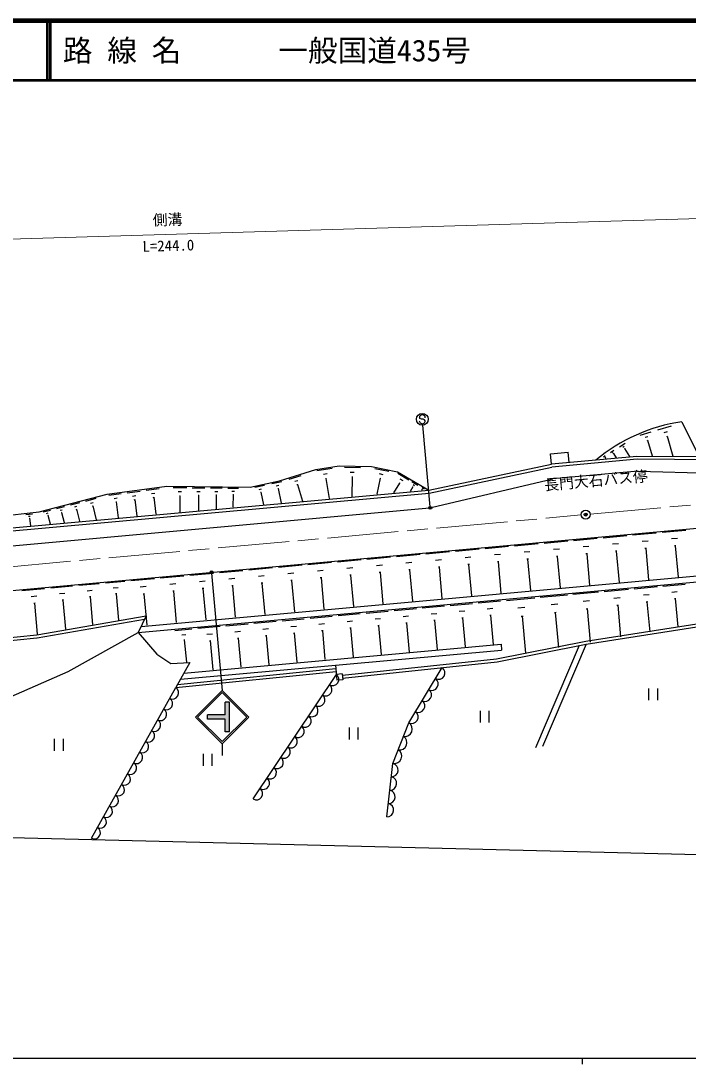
# Model space of a CAD drawing. Units: millimetres, scale not verified. Extents: x 40000 to 680000, y 20000 to 380000.
# Drawn here: x 173294 to 285858, y 204000 to 380000 of the extents above; entities that cross this region are included whole.
import ezdxf
from ezdxf.enums import TextEntityAlignment as Align

# ---------------------------------------------------------------- set-up
doc = ezdxf.new("R2010")
doc.units = ezdxf.units.MM
doc.header["$LTSCALE"] = 1000
doc.header["$PDMODE"] = 32
doc.header["$PDSIZE"] = 500
doc.linetypes.add('CHAIN', pattern=[18.5, 12, -1.5, 3.5, -1.5])
for name, color, linetype, lineweight in [('S-BGD', 7, 'Continuous', 25), ('S-BMK', 2, 'CHAIN', 13), ('S-BMK-SRVR', 3, 'Continuous', 25), ('S-STR-HTXT', 7, 'Continuous', 13), ('S-STR-STRC', 7, 'Continuous', 25), ('S-TTL', 2, 'Continuous', 140), ('S-TTL-BAND', 7, 'Continuous', 25), ('S-TTL-LINE', 7, 'Continuous', 50)]:
    doc.layers.add(name, color=color, linetype=linetype, lineweight=lineweight)
doc.layers.add('S-TTL-TXT', color=7, linetype='Continuous')
doc.styles.add('@ＭＳ ゴシック', font='')
doc.styles.add('ＭＳ ゴシック', font='')
doc.styles.get('@ＭＳ ゴシック').set_extended_font_data('@MS Gothic')
doc.styles.get('ＭＳ ゴシック').set_extended_font_data('MS Gothic')

msp = doc.modelspace()

# ---------------------------------------------------------------- hatches: boundary and pattern name
at = {"layer": 'S-STR-STRC'}
msp.add_hatch(color=256, dxfattribs=at).paths.add_polyline_path([(204766, 262924), (207766, 262924), (207766, 265049), (208516, 265049), (208516, 260049), (207766, 260049), (207766, 262174), (204766, 262174)])

# ---------------------------------------------------------------- linework, layer by layer
at = {"layer": 'S-BGD'}
for p, q in [((280732, 310980), (283070, 311662)), ((284804, 312376), (287700, 306455)), ((277741, 310108), (279631, 310659)), ((278615, 309747), (279087, 309885)), ((281813, 310534), (282398, 310705)), ((282237, 309897), (282383, 309940)), ((282310, 309918), (283283, 306583)), ((274275, 308148), (275253, 308753)), ((274823, 308082), (275068, 308233)), ((278957, 309232), (279075, 309266)), ((279016, 309249), (279787, 306608)), ((262623, 306964), (265611, 307235)), ((262781, 305221), (262623, 306964)), ((277222, 306531), (262781, 305221)), ((265769, 305492), (265611, 307235)), ((271566, 306471), (271866, 306657)), ((271734, 306451), (271809, 306497)), ((271818, 306378), (271837, 306390)), ((271828, 306384), (271976, 306145)), ((272754, 307206), (273351, 307576)), ((273088, 307166), (273238, 307258)), ((273255, 307021), (273292, 307044)), ((273274, 307033), (273725, 306304)), ((275096, 307845), (275157, 307883)), ((275127, 307864), (275967, 306507)), ((302844, 306345), (277222, 306531)), ((223036, 304306), (226975, 304943)), ((223232, 304136), (225801, 304551)), ((226975, 304943), (232425, 304824)), ((227876, 304723), (230571, 304664)), ((232425, 304824), (236842, 303948)), ((232986, 304508), (235376, 304035)), ((242093, 300834), (262781, 305221)), ((242168, 300338), (262856, 304726)), ((277243, 306031), (262856, 304726)), ((302865, 305845), (277243, 306031)), ((156834, 282556), (398483, 304478)), ((216908, 302397), (223036, 304306)), ((218534, 302694), (220573, 303329)), ((224320, 303521), (224963, 303624)), ((224686, 302789), (224846, 302815)), ((224766, 302802), (225314, 299412)), ((228869, 303893), (229543, 303878)), ((229104, 303079), (229273, 303075)), ((229188, 303077), (229116, 299756)), ((233897, 302838), (233362, 300138)), ((233740, 303614), (234338, 303496)), ((233822, 302853), (233972, 302823)), ((236842, 303948), (242093, 300834)), ((236881, 303693), (238727, 302597)), ((237245, 302728), (237706, 302454)), ((242510, 297881), (263007, 302731)), ((277448, 304041), (263007, 302731)), ((277448, 304041), (302965, 303361)), ((187864, 300129), (197930, 301481)), ((194415, 300807), (196637, 301106)), ((197930, 301481), (211975, 301362)), ((198995, 301272), (201271, 301253)), ((202215, 301245), (204331, 301227)), ((205278, 301219), (207242, 301202)), ((208193, 301194), (210013, 301179)), ((211975, 301362), (216908, 302397)), ((212739, 301318), (214405, 301667)), ((213468, 300949), (213885, 301036)), ((215655, 301929), (217321, 302279)), ((216385, 301560), (216801, 301648)), ((216646, 301093), (216750, 301115)), ((216698, 301104), (217211, 298655)), ((219489, 302320), (219999, 302479)), ((219871, 301768), (219998, 301808)), ((219935, 301788), (220804, 299001)), ((237147, 302037), (236162, 300377)), ((237089, 302071), (237205, 302003)), ((239396, 301398), (238940, 300629)), ((239254, 302285), (240243, 301699)), ((239365, 301417), (239427, 301380)), ((239449, 301768), (239696, 301622)), ((240924, 301294), (241310, 301066)), ((241000, 301093), (241097, 301036)), ((168396, 294148), (242093, 300834)), ((168441, 293650), (242168, 300338)), ((176366, 297185), (187864, 300129)), ((184258, 298999), (186022, 299451)), ((188145, 299965), (190232, 300245)), ((189012, 299444), (189534, 299514)), ((191246, 300381), (193400, 300671)), ((192141, 299844), (192679, 299916)), ((192430, 299225), (192564, 299243)), ((192497, 299234), (192868, 296468)), ((195338, 300252), (195893, 300327)), ((195636, 299614), (195775, 299632)), ((195705, 299623), (196090, 296761)), ((199843, 300582), (200412, 300578)), ((200050, 299898), (200193, 299897)), ((200121, 299897), (200098, 297124)), ((203003, 300603), (203532, 300599)), ((203196, 299967), (203328, 299966)), ((203262, 299966), (203240, 297409)), ((206010, 300624), (206501, 300619)), ((206189, 300033), (206311, 300032)), ((206250, 300032), (206230, 297680)), ((208871, 300643), (209326, 300639)), ((209037, 300095), (209151, 300094)), ((209094, 300095), (209075, 297938)), ((213729, 300482), (213834, 300504)), ((213782, 300493), (214230, 298356)), ((240980, 300949), (240895, 300806)), ((240968, 300956), (240992, 300942)), ((168667, 291160), (242215, 297832)), ((177084, 297162), (178268, 297465)), ((179285, 297726), (180647, 298074)), ((179900, 297448), (180241, 297535)), ((181671, 298337), (183226, 298735)), ((182374, 298019), (182762, 298119)), ((182639, 297590), (182736, 297615)), ((182688, 297603), (183203, 295590)), ((185055, 298639), (185496, 298752)), ((185356, 298152), (185466, 298180)), ((185411, 298166), (186005, 295845)), ((189292, 298844), (189422, 298861)), ((189357, 298852), (189716, 296182)), ((193572, 277856), (416091, 298043)), ((165822, 295951), (176366, 297185)), ((174123, 296721), (175239, 296851)), ((174581, 296435), (174860, 296468)), ((174724, 296113), (174794, 296121)), ((174759, 296117), (174909, 294839)), ((177619, 296920), (177915, 296996)), ((177821, 296593), (177895, 296612)), ((177858, 296603), (178233, 295139)), ((180133, 297072), (180218, 297093)), ((180175, 297083), (180617, 295356)), ((193060, 276805), (415468, 296982)), ((285457, 294024), (281473, 293662)), ((265539, 292217), (261555, 291855)), ((270518, 292669), (266535, 292307)), ((275498, 293120), (271514, 292759)), ((280477, 293572), (276494, 293211)), ((279092, 292241), (278096, 292151)), ((284072, 292693), (283076, 292603)), ((245621, 290410), (241637, 290048)), ((250600, 290862), (246616, 290500)), ((255580, 291313), (251596, 290952)), ((260559, 291765), (256576, 291404)), ((259174, 290434), (258178, 290344)), ((264153, 290886), (263157, 290796)), ((269133, 291338), (268137, 291248)), ((274112, 291790), (273117, 291699)), ((273847, 290561), (273598, 290538)), ((273723, 290549), (274202, 285271)), ((278827, 291012), (278578, 290990)), ((278702, 291001), (279181, 285723)), ((283806, 291464), (283557, 291442)), ((283682, 291453), (284161, 286175)), ((230682, 289055), (226698, 288693)), ((235661, 289506), (231678, 289145)), ((240641, 289958), (236657, 289597)), ((244235, 289079), (243239, 288989)), ((249215, 289531), (248219, 289441)), ((254194, 289983), (253198, 289892)), ((253929, 288754), (253680, 288731)), ((253805, 288742), (254284, 283464)), ((258909, 289205), (258660, 289183)), ((258784, 289194), (259263, 283916)), ((263888, 289657), (263639, 289635)), ((263764, 289646), (264243, 284368)), ((268868, 290109), (268619, 290086)), ((268743, 290098), (269222, 284819)), ((210764, 287248), (206780, 286886)), ((215743, 287699), (211760, 287338)), ((220723, 288151), (216739, 287790)), ((225702, 288603), (221719, 288241)), ((224317, 287272), (223321, 287182)), ((229296, 287724), (228301, 287634)), ((234276, 288176), (233280, 288085)), ((234011, 286947), (233762, 286924)), ((233886, 286935), (234365, 281657)), ((239256, 288627), (238260, 288537)), ((238991, 287399), (238742, 287376)), ((238866, 287387), (239345, 282109)), ((243970, 287850), (243721, 287828)), ((243846, 287839), (244324, 282561)), ((248950, 288302), (248701, 288279)), ((248825, 288291), (249304, 283012)), ((190846, 285441), (187576, 285144)), ((195825, 285892), (191841, 285531)), ((200805, 286344), (196821, 285983)), ((205784, 286796), (201801, 286434)), ((204399, 285465), (203403, 285375)), ((209378, 285917), (208382, 285827)), ((214358, 286369), (213362, 286278)), ((214093, 285140), (213844, 285117)), ((213968, 285128), (214447, 279850)), ((219337, 286820), (218341, 286730)), ((219072, 285592), (218823, 285569)), ((218948, 285580), (219427, 280302)), ((224052, 286043), (223803, 286021)), ((223927, 286032), (224406, 280754)), ((229031, 286495), (228782, 286472)), ((228907, 286484), (229386, 281205)), ((177294, 284211), (173466, 283864)), ((181998, 284638), (178364, 284308)), ((180734, 283424), (179826, 283342)), ((186513, 285048), (183065, 284735)), ((185314, 283896), (184452, 283818)), ((189708, 284349), (188891, 284274)), ((194440, 284562), (193444, 284471)), ((199419, 285014), (198423, 284923)), ((199154, 283785), (198905, 283762)), ((199030, 283773), (199508, 278495)), ((204134, 284236), (203885, 284214)), ((204009, 284225), (204488, 278947)), ((209113, 284688), (208864, 284665)), ((208989, 284677), (209468, 279398)), ((266400, 283258), (270763, 283654)), ((271670, 283736), (275820, 284113)), ((276731, 284195), (280676, 284553)), ((281591, 284636), (285338, 284976)), ((283098, 283640), (284035, 283725)), ((175962, 282933), (175006, 282846)), ((175708, 281752), (175469, 281730)), ((175588, 281741), (176061, 276524)), ((180492, 282303), (180265, 282283)), ((180379, 282293), (180827, 277355)), ((185084, 282832), (184869, 282813)), ((184976, 282822), (185400, 278152)), ((189491, 283340), (189286, 283321)), ((189389, 283331), (189789, 278917)), ((194175, 283333), (193926, 283310)), ((194050, 283322), (194529, 278043)), ((245733, 281383), (249468, 281722)), ((250464, 281812), (254199, 282151)), ((255194, 282241), (260012, 282679)), ((260911, 282760), (265497, 283176)), ((262755, 281540), (263902, 281644)), ((268155, 282097), (269245, 282196)), ((273339, 282632), (274377, 282727)), ((278318, 283146), (279304, 283236)), ((278795, 281997), (279041, 282019)), ((278918, 282008), (279377, 276945)), ((283552, 282547), (283786, 282569)), ((283669, 282558), (284104, 277763)), ((226811, 279666), (230546, 280005)), ((231542, 280096), (235276, 280434)), ((236272, 280525), (240007, 280864)), ((241003, 280954), (244737, 281293)), ((242505, 279961), (243439, 280045)), ((247235, 280390), (248169, 280474)), ((251966, 280819), (252900, 280904)), ((257132, 280960), (258337, 281069)), ((263310, 280203), (263597, 280229)), ((263453, 280216), (263992, 274281)), ((268682, 280825), (268955, 280850)), ((268819, 280838), (269330, 275205)), ((273841, 281423), (274101, 281446)), ((273971, 281435), (274455, 276093)), ((175965, 276406), (194436, 279626)), ((176050, 275914), (194165, 279071)), ((194436, 279626), (193060, 276805)), ((207889, 277950), (211623, 278289)), ((212619, 278379), (216354, 278718)), ((217350, 278808), (221085, 279147)), ((222080, 279237), (225815, 279576)), ((223583, 278244), (224516, 278329)), ((228313, 278673), (229247, 278758)), ((233044, 279102), (233977, 279187)), ((237774, 279531), (238708, 279616)), ((238226, 278443), (238459, 278464)), ((238343, 278453), (238790, 273524)), ((242957, 278872), (243190, 278893)), ((243073, 278883), (243521, 273953)), ((247687, 279301), (247921, 279322)), ((247804, 279312), (248251, 274382)), ((252418, 279730), (252651, 279751)), ((252535, 279741), (252982, 274811)), ((257715, 279555), (258016, 279583)), ((257866, 279569), (258433, 273318)), ((268591, 275367), (292278, 279078)), ((268679, 274875), (292501, 278606)), ((162009, 274972), (175965, 276406)), ((181301, 270222), (193060, 276805)), ((193060, 276805), (196226, 273147)), ((199282, 277169), (202142, 277429)), ((200432, 276408), (201147, 276473)), ((203158, 277521), (206893, 277859)), ((204660, 276527), (205594, 276612)), ((209391, 276957), (210325, 277041)), ((214121, 277386), (215055, 277470)), ((218852, 277815), (219786, 277900)), ((219304, 276726), (219537, 276747)), ((219420, 276737), (219868, 271807)), ((224034, 277155), (224268, 277177)), ((224151, 277166), (224598, 272236)), ((228765, 277584), (228998, 277606)), ((228882, 277595), (229329, 272665)), ((233496, 278014), (233729, 278035)), ((233612, 278024), (234059, 273094)), ((162307, 274500), (176016, 275909)), ((200778, 275575), (200957, 275591)), ((200792, 269976), (254302, 274830)), ((200868, 275583), (201208, 271837)), ((205112, 275439), (205345, 275460)), ((205229, 275449), (205676, 270520)), ((209843, 275868), (210076, 275889)), ((209959, 275878), (210407, 270949)), ((214573, 276297), (214807, 276318)), ((214690, 276308), (215137, 271378)), ((253545, 272371), (268591, 275367)), ((253621, 271876), (268679, 274875)), ((254302, 274830), (254392, 273835)), ((267490, 274638), (260093, 257338)), ((268679, 274875), (261282, 257575)), ((196226, 273147), (198567, 271572)), ((200200, 268918), (254392, 273835)), ((198567, 271572), (201797, 271774)), ((201797, 271774), (199414, 267513)), ((226374, 271293), (226604, 268757)), ((227532, 269594), (253545, 272371)), ((227578, 269096), (253621, 271876)), ((169085, 264905), (181301, 270222)), ((199414, 267513), (226469, 270251)), ((199712, 268045), (226424, 270749)), ((212476, 248738), (226514, 269753)), ((227510, 269843), (226514, 269753)), ((227510, 269843), (227600, 268848)), ((238731, 261587), (244383, 270890)), ((227600, 268848), (226604, 268757)), ((185204, 242099), (199414, 267513)), ((279181, 267397), (279181, 265397)), ((280681, 267397), (280681, 265397)), ((250764, 263608), (250764, 261608)), ((252264, 263608), (252264, 261608)), ((228662, 260766), (228662, 258766)), ((230162, 260766), (230162, 258766)), ((236060, 254739), (238731, 261587)), ((178932, 258871), (178932, 256871)), ((180432, 258871), (180432, 256871)), ((204034, 256346), (204034, 254346)), ((205534, 256346), (205534, 254346)), ((235033, 245700), (236060, 254739))]:
    msp.add_line(p, q, dxfattribs=at)
for centre, radius, start, end in [((289211, 282917), 29786, 98.50989, 129.50532), ((225885, 268907), 1054, 239.13886, 53.37681), ((243742, 270006), 1092, 243.36897, 54.07206), ((224715, 267156), 1054, 239.13886, 53.37681), ((242612, 268145), 1092, 243.36897, 54.07206), ((198872, 266625), 1041, 242.9836, 58.58998), ((223545, 265404), 1054, 239.13886, 53.37681), ((241481, 266285), 1092, 243.36897, 54.07206), ((197857, 264809), 1041, 242.9836, 58.58998), ((222376, 263653), 1054, 239.13886, 53.37681), ((240351, 264424), 1092, 243.36897, 54.07206), ((196842, 262994), 1041, 242.9836, 58.58998), ((221206, 261902), 1054, 239.13886, 53.37681), ((239221, 262563), 1092, 243.36897, 54.07206), ((195827, 261179), 1041, 242.9836, 58.58998), ((220036, 260151), 1054, 239.13886, 53.37681), ((238076, 260528), 1246, 259.10376, 58.28468), ((194812, 259364), 1041, 242.9836, 58.58998), ((218866, 258400), 1054, 239.13886, 53.37681), ((237186, 258245), 1246, 259.10376, 58.28468), ((193797, 257548), 1041, 242.9836, 58.58998), ((217696, 256648), 1054, 239.13886, 53.37681), ((236296, 255962), 1246, 259.10376, 58.28468), ((192782, 255733), 1041, 242.9836, 58.58998), ((216527, 254897), 1054, 239.13886, 53.37681), ((191767, 253918), 1041, 242.9836, 58.58998), ((215357, 253146), 1054, 239.13886, 53.37681), ((235796, 253625), 1145, 270.39545, 76.6384), ((190752, 252103), 1041, 242.9836, 58.58998), ((214187, 251395), 1054, 239.13886, 53.37681), ((235539, 251365), 1145, 270.39545, 76.6384), ((189737, 250287), 1041, 242.9836, 58.58998), ((213017, 249643), 1054, 239.13886, 53.37681), ((235282, 249105), 1145, 270.39545, 76.6384), ((188721, 248472), 1041, 242.9836, 58.58998), ((187706, 246657), 1041, 242.9836, 58.58998), ((235025, 246845), 1145, 270.39545, 76.6384), ((186691, 244842), 1041, 242.9836, 58.58998), ((185676, 243026), 1041, 242.9836, 58.58998)]:
    msp.add_arc(centre, radius, start, end, dxfattribs=at)
at = {"layer": 'S-BMK'}
for p, q in [((269321, 296777), (367418, 305677)), ((169730, 287742), (267827, 296642))]:
    msp.add_line(p, q, dxfattribs=at)
at = {"layer": 'S-BMK-SRVR'}
msp.add_circle((268574, 296709), 750, dxfattribs=at)
msp.add_point((268574, 296709), dxfattribs=at)
at = {"layer": 'S-STR-HTXT'}
msp.add_line((84555, 340596), (311672, 347384), dxfattribs=at)
at = {"layer": 'S-STR-STRC'}
for p, q in [((240614, 312925), (240514, 313043)), ((240859, 312786), (240614, 312925)), ((241159, 312784), (240859, 312786)), ((242351, 297995), (241099, 311789)), ((241404, 312672), (241159, 312784)), ((241510, 312535), (241404, 312672)), ((205472, 286818), (207266, 267049)), ((202766, 262549), (207266, 267049)), ((203119, 262549), (207266, 266695)), ((211766, 262549), (207266, 267049)), ((211412, 262549), (207266, 266695)), ((208516, 265049), (207766, 265049)), ((207766, 262924), (207766, 265049)), ((208516, 260049), (208516, 265049)), ((202766, 262549), (207266, 258049)), ((203119, 262549), (207266, 258403)), ((204766, 262174), (204766, 262924)), ((207766, 262924), (204766, 262924)), ((207266, 258049), (211766, 262549)), ((207266, 258403), (211412, 262549)), ((207766, 262174), (204766, 262174)), ((207766, 260049), (207766, 262174)), ((208516, 260049), (207766, 260049)), ((207266, 258049), (207266, 256049)), ((496236, 234088), (160472, 242453))]:
    msp.add_line(p, q, dxfattribs=at)
for centre, radius in [((241009, 312785), 1000), ((242364, 297846), 150), ((242364, 297846), 120), ((242364, 297846), 90), ((242364, 297846), 60), ((242364, 297846), 30), ((205459, 286967), 150), ((205459, 286967), 120), ((205459, 286967), 90), ((205459, 286967), 60), ((205459, 286967), 30)]:
    msp.add_circle(centre, radius, dxfattribs=at)
for centre, start, end in [((241014, 313039), 359.55488, 179.55488), ((241010, 312539), 179.55488, 359.55488)]:
    msp.add_arc(centre, 500, start, end, dxfattribs=at)
for p in [(242364, 297846), (205459, 286967)]:
    msp.add_point(p, dxfattribs=at)
at = {"layer": 'S-TTL'}
msp.add_line((680000, 380000), (40000, 380000), dxfattribs=at)
at = {"layer": 'S-TTL-BAND'}
for p, q in [((40000, 205000), (579000, 205000)), ((268000, 205000), (268000, 204000))]:
    msp.add_line(p, q, dxfattribs=at)
at = {"layer": 'S-TTL-LINE'}
for p, q in [((177750, 380000), (177750, 370000)), ((178250, 380000), (178250, 370000)), ((40000, 370000), (680000, 370000))]:
    msp.add_line(p, q, dxfattribs=at)

# ---------------------------------------------------------------- texts
at = {"layer": 'S-BGD', "style": 'ＭＳ ゴシック'}
msp.add_text('長門大石バス停', height=1833, rotation=5.184, dxfattribs=at).set_placement((270228, 303386), align=Align.TOP_CENTER)
at = {"layer": 'S-STR-HTXT', "style": 'ＭＳ ゴシック'}
msp.add_text('側溝', height=1833, rotation=1.712, dxfattribs=at).set_placement((198084, 344990), align=Align.BOTTOM_CENTER)
at = {"layer": 'S-STR-HTXT', "style": '@ＭＳ ゴシック'}
msp.add_text('L=244.0', height=1833, rotation=1.712, dxfattribs=at).set_placement((198144, 342991), align=Align.TOP_CENTER)
at = {"layer": 'S-TTL-TXT', "style": 'ＭＳ ゴシック'}
for s, p in [('路 線 名', (180380, 375000)), ('一般国道435号', (216734, 375000))]:
    msp.add_text(s, height=3666, dxfattribs=at).set_placement(p, align=Align.MIDDLE_LEFT)

doc.saveas('drawing.dxf')
